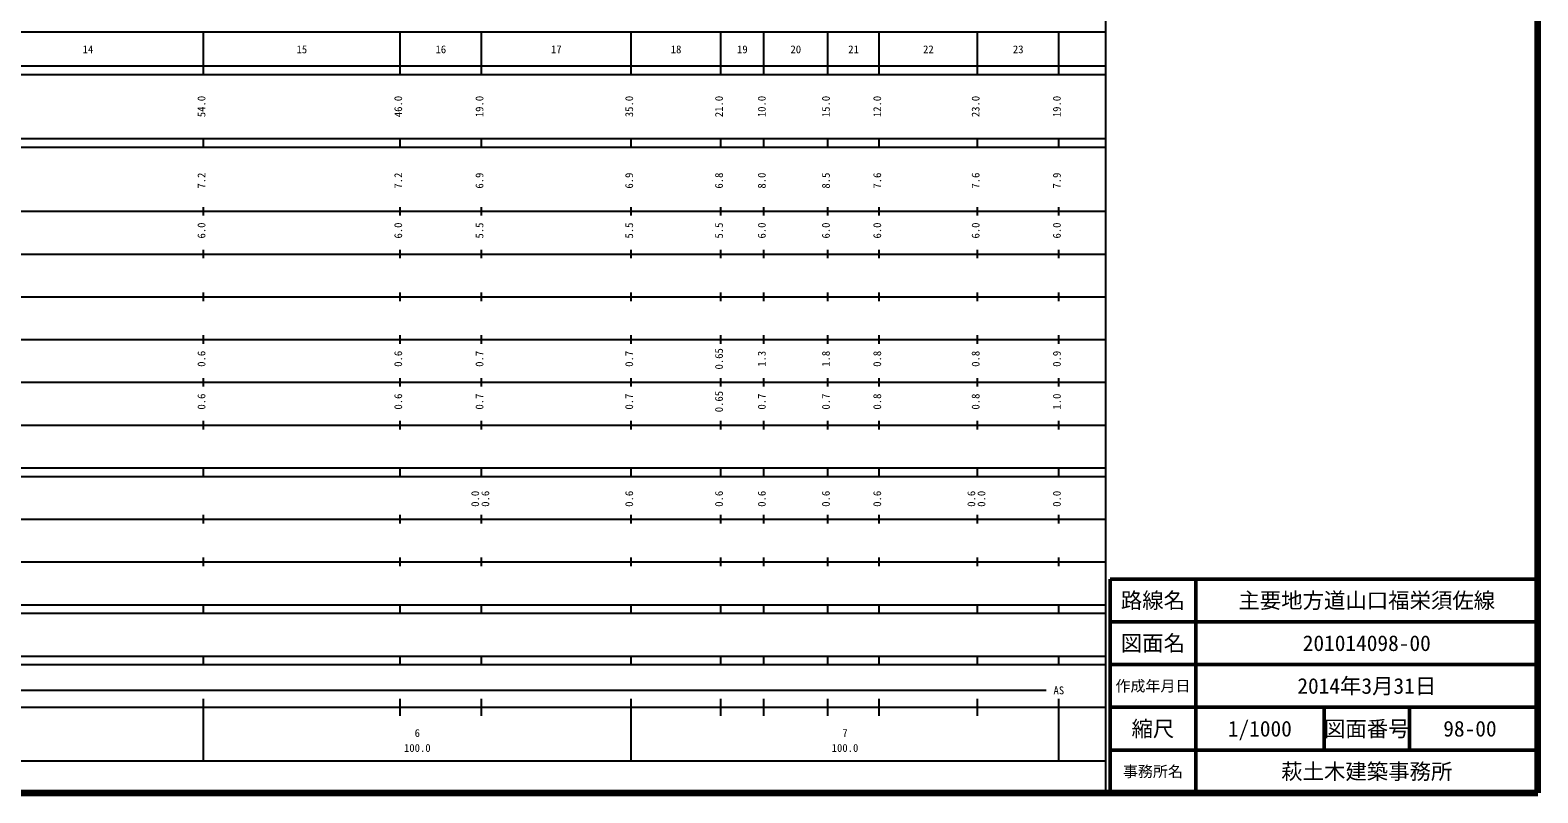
# Model space of a CAD drawing. Units: millimetres on the paper, enlarged 1000 times. Extents: x 40000 to 680000, y 20000 to 380000.
# Drawn here: x 327479 to 680000, y 20000 to 198357 of the extents above; entities that cross this region are included whole.
import ezdxf
from ezdxf.enums import TextEntityAlignment as Align

# ---------------------------------------------------------------- set-up
doc = ezdxf.new("R2010")
doc.units = ezdxf.units.MM
doc.header["$LTSCALE"] = 1000
for name, color, linetype, lineweight in [('M-TTL', 2, 'Continuous', 140), ('M-TTL-BAND', 7, 'Continuous', 25), ('M-TTL-FRAM', 2, 'Continuous', 50), ('M-TTL-LINE', 7, 'Continuous', 50), ('M-TTL-TXT', 7, 'Continuous', 13)]:
    doc.layers.add(name, color=color, linetype=linetype, lineweight=lineweight)
doc.styles.add('ＭＳ ゴシック', font='')
doc.styles.get('ＭＳ ゴシック').set_extended_font_data('MS Gothic')

msp = doc.modelspace()

# ---------------------------------------------------------------- linework, layer by layer
at = {"layer": 'M-TTL'}
for p, q in [((680000, 20000), (680000, 380000)), ((40000, 20000), (680000, 20000))]:
    msp.add_line(p, q, dxfattribs=at)
at = {"layer": 'M-TTL-BAND'}
for p, q in [((579000, 20000), (579000, 370000)), ((68000, 198000), (579000, 198000)), ((368000, 188000), (368000, 198000)), ((414000, 188000), (414000, 198000)), ((433000, 188000), (433000, 198000)), ((468000, 188000), (468000, 198000)), ((489000, 188000), (489000, 198000)), ((499000, 188000), (499000, 198000)), ((514000, 188000), (514000, 198000)), ((526000, 188000), (526000, 198000)), ((549000, 188000), (549000, 198000)), ((568000, 188000), (568000, 198000)), ((40000, 190000), (579000, 190000)), ((40000, 188000), (579000, 188000)), ((40000, 173000), (579000, 173000)), ((368000, 171000), (368000, 173000)), ((414000, 171000), (414000, 173000)), ((433000, 171000), (433000, 173000)), ((468000, 171000), (468000, 173000)), ((489000, 171000), (489000, 173000)), ((499000, 171000), (499000, 173000)), ((514000, 171000), (514000, 173000)), ((526000, 171000), (526000, 173000)), ((549000, 171000), (549000, 173000)), ((568000, 171000), (568000, 173000)), ((40000, 171000), (579000, 171000)), ((40000, 156000), (579000, 156000)), ((368000, 155000), (368000, 157000)), ((414000, 155000), (414000, 157000)), ((433000, 155000), (433000, 157000)), ((468000, 155000), (468000, 157000)), ((489000, 155000), (489000, 157000)), ((499000, 155000), (499000, 157000)), ((514000, 155000), (514000, 157000)), ((526000, 155000), (526000, 157000)), ((549000, 155000), (549000, 157000)), ((568000, 155000), (568000, 157000)), ((46000, 146000), (579000, 146000)), ((368000, 145000), (368000, 147000)), ((414000, 145000), (414000, 147000)), ((433000, 145000), (433000, 147000)), ((468000, 145000), (468000, 147000)), ((489000, 145000), (489000, 147000)), ((499000, 145000), (499000, 147000)), ((514000, 145000), (514000, 147000)), ((526000, 145000), (526000, 147000)), ((549000, 145000), (549000, 147000)), ((568000, 145000), (568000, 147000)), ((52000, 136000), (579000, 136000)), ((368000, 135000), (368000, 137000)), ((414000, 135000), (414000, 137000)), ((433000, 135000), (433000, 137000)), ((468000, 135000), (468000, 137000)), ((489000, 135000), (489000, 137000)), ((499000, 135000), (499000, 137000)), ((514000, 135000), (514000, 137000)), ((526000, 135000), (526000, 137000)), ((549000, 135000), (549000, 137000)), ((568000, 135000), (568000, 137000)), ((368000, 125000), (368000, 127000)), ((414000, 125000), (414000, 127000)), ((433000, 125000), (433000, 127000)), ((468000, 125000), (468000, 127000)), ((489000, 125000), (489000, 127000)), ((499000, 125000), (499000, 127000)), ((514000, 125000), (514000, 127000)), ((526000, 125000), (526000, 127000)), ((549000, 125000), (549000, 127000)), ((568000, 125000), (568000, 127000)), ((46000, 126000), (579000, 126000)), ((368000, 115000), (368000, 117000)), ((414000, 115000), (414000, 117000)), ((433000, 115000), (433000, 117000)), ((468000, 115000), (468000, 117000)), ((489000, 115000), (489000, 117000)), ((499000, 115000), (499000, 117000)), ((514000, 115000), (514000, 117000)), ((526000, 115000), (526000, 117000)), ((549000, 115000), (549000, 117000)), ((568000, 115000), (568000, 117000)), ((52000, 116000), (579000, 116000)), ((46000, 106000), (579000, 106000)), ((368000, 105000), (368000, 107000)), ((414000, 105000), (414000, 107000)), ((433000, 105000), (433000, 107000)), ((468000, 105000), (468000, 107000)), ((489000, 105000), (489000, 107000)), ((499000, 105000), (499000, 107000)), ((514000, 105000), (514000, 107000)), ((526000, 105000), (526000, 107000)), ((549000, 105000), (549000, 107000)), ((568000, 105000), (568000, 107000)), ((40000, 96000), (579000, 96000)), ((368000, 94000), (368000, 96000)), ((414000, 94000), (414000, 96000)), ((433000, 94000), (433000, 96000)), ((468000, 94000), (468000, 96000)), ((489000, 94000), (489000, 96000)), ((499000, 94000), (499000, 96000)), ((514000, 94000), (514000, 96000)), ((526000, 94000), (526000, 96000)), ((549000, 94000), (549000, 96000)), ((568000, 94000), (568000, 96000)), ((40000, 94000), (579000, 94000)), ((368000, 83000), (368000, 85000)), ((414000, 83000), (414000, 85000)), ((433000, 83000), (433000, 85000)), ((468000, 83000), (468000, 85000)), ((489000, 83000), (489000, 85000)), ((499000, 83000), (499000, 85000)), ((514000, 83000), (514000, 85000)), ((526000, 83000), (526000, 85000)), ((549000, 83000), (549000, 85000)), ((568000, 83000), (568000, 85000)), ((49000, 84000), (579000, 84000)), ((368000, 73000), (368000, 75000)), ((414000, 73000), (414000, 75000)), ((433000, 73000), (433000, 75000)), ((468000, 73000), (468000, 75000)), ((489000, 73000), (489000, 75000)), ((499000, 73000), (499000, 75000)), ((514000, 73000), (514000, 75000)), ((526000, 73000), (526000, 75000)), ((549000, 73000), (549000, 75000)), ((568000, 73000), (568000, 75000)), ((40000, 74000), (579000, 74000)), ((40000, 64000), (579000, 64000)), ((368000, 62000), (368000, 64000)), ((414000, 62000), (414000, 64000)), ((433000, 62000), (433000, 64000)), ((468000, 62000), (468000, 64000)), ((489000, 62000), (489000, 64000)), ((499000, 62000), (499000, 64000)), ((514000, 62000), (514000, 64000)), ((526000, 62000), (526000, 64000)), ((549000, 62000), (549000, 64000)), ((568000, 62000), (568000, 64000)), ((40000, 62000), (579000, 62000)), ((40000, 52000), (579000, 52000)), ((40000, 50000), (579000, 50000)), ((368000, 50000), (368000, 52000)), ((414000, 50000), (414000, 52000)), ((433000, 50000), (433000, 52000)), ((468000, 50000), (468000, 52000)), ((489000, 50000), (489000, 52000)), ((499000, 50000), (499000, 52000)), ((514000, 50000), (514000, 52000)), ((526000, 50000), (526000, 52000)), ((549000, 50000), (549000, 52000)), ((568000, 50000), (568000, 52000)), ((71000, 44000), (565000, 44000)), ((40000, 40000), (579000, 40000)), ((368000, 27500), (368000, 42000)), ((414000, 38000), (414000, 42000)), ((433000, 38000), (433000, 42000)), ((468000, 27500), (468000, 42000)), ((489000, 38000), (489000, 42000)), ((499000, 38000), (499000, 42000)), ((514000, 38000), (514000, 42000)), ((526000, 38000), (526000, 42000)), ((549000, 38000), (549000, 42000)), ((568000, 27500), (568000, 42000)), ((68000, 27500), (579000, 27500))]:
    msp.add_line(p, q, dxfattribs=at)
at = {"layer": 'M-TTL-FRAM'}
for p, q in [((680000, 70000), (580000, 70000)), ((580000, 70000), (580000, 20000))]:
    msp.add_line(p, q, dxfattribs=at)
at = {"layer": 'M-TTL-LINE'}
for p, q in [((600000, 70000), (600000, 20000)), ((680000, 60000), (580000, 60000)), ((680000, 50000), (580000, 50000)), ((680000, 40000), (580000, 40000)), ((630000, 40000), (630000, 30000)), ((650000, 40000), (650000, 30000)), ((680000, 30000), (580000, 30000))]:
    msp.add_line(p, q, dxfattribs=at)

# ---------------------------------------------------------------- texts
at = {"layer": 'M-TTL-BAND', "style": 'ＭＳ ゴシック'}
for s, p in [('14', (341000, 192405)), ('15', (391000, 192405)), ('16', (423500, 192405)), ('17', (450500, 192405)), ('18', (478500, 192405)), ('19', (494000, 192405)), ('20', (506500, 192405)), ('21', (520000, 192405)), ('22', (537500, 192405)), ('23', (558500, 192405)), ('AS', (568000, 42500)), ('6', (418000, 32523)), ('7', (518000, 32523)), ('100.0', (418000, 29033)), ('100.0', (518000, 29033))]:
    msp.add_text(s, height=1833, dxfattribs=at).set_placement(p, align=Align.BOTTOM_CENTER)
for s, p in [('54.0', (369000, 180500)), ('46.0', (415000, 180500)), ('19.0', (434000, 180500)), ('35.0', (469000, 180500)), ('21.0', (490000, 180500)), ('10.0', (500000, 180500)), ('15.0', (515000, 180500)), ('12.0', (527000, 180500)), ('23.0', (550000, 180500)), ('19.0', (569000, 180500)), ('7.2', (369000, 163174)), ('7.2', (415000, 163174)), ('6.9', (434000, 163174)), ('6.9', (469000, 163174)), ('6.8', (490000, 163174)), ('8.0', (500000, 163174)), ('8.5', (515000, 163174)), ('7.6', (527000, 163174)), ('7.6', (550000, 163174)), ('7.9', (569000, 163174)), ('6.0', (369000, 151500)), ('6.0', (415000, 151500)), ('5.5', (434000, 151500)), ('5.5', (469000, 151500)), ('5.5', (490000, 151500)), ('6.0', (500000, 151500)), ('6.0', (515000, 151500)), ('6.0', (527000, 151500)), ('6.0', (550000, 151500)), ('6.0', (569000, 151500)), ('0.65', (490000, 121500)), ('0.6', (369000, 121500)), ('0.6', (415000, 121500)), ('0.7', (434000, 121500)), ('0.7', (469000, 121500)), ('1.3', (500000, 121500)), ('1.8', (515000, 121500)), ('0.8', (527000, 121500)), ('0.8', (550000, 121500)), ('0.9', (569000, 121500)), ('0.6', (369000, 111500)), ('0.6', (415000, 111500)), ('0.7', (434000, 111500)), ('0.7', (469000, 111500)), ('0.65', (490000, 111500)), ('0.7', (500000, 111500)), ('0.7', (515000, 111500)), ('0.8', (527000, 111500)), ('0.8', (550000, 111500)), ('1.0', (569000, 111500)), ('0.0', (433000, 88764)), ('0.6', (435370, 88764)), ('0.6', (469000, 88764)), ('0.6', (490000, 88764)), ('0.6', (500000, 88764)), ('0.6', (515000, 88764)), ('0.6', (527000, 88764)), ('0.6', (549000, 88764)), ('0.0', (551370, 88764)), ('0.0', (569000, 88764))]:
    msp.add_text(s, height=1833, rotation=90, dxfattribs=at).set_placement(p, align=Align.BOTTOM_CENTER)
at = {"layer": 'M-TTL-TXT', "style": 'ＭＳ ゴシック'}
for s, height, p in [('路線名', 3666, (590000, 65000)), ('路線名', 3666, (590000, 65000)), ('主要地方道山口福栄須佐線', 3666, (640000, 65000)), ('図面名', 3666, (590000, 55000)), ('図面名', 3666, (590000, 55000)), ('201014098-00', 3666, (640000, 55000)), ('作成年月日', 2566, (590000, 45000)), ('作成年月日', 2566, (590000, 45000)), ('2014年3月31日', 3666, (640000, 45000)), ('縮尺', 3666, (590000, 35000)), ('縮尺', 3666, (590000, 35000)), ('1/1000', 3666, (615000, 35000)), ('図面番号', 3666, (640000, 35000)), ('図面番号', 3666, (640000, 35000)), ('98-00', 3666, (664125, 35000)), ('事務所名', 2566, (590000, 25000)), ('事務所名', 2566, (590000, 25000)), ('萩土木建築事務所', 3666, (640000, 25000))]:
    msp.add_text(s, height=height, dxfattribs=at).set_placement(p, align=Align.MIDDLE_CENTER)

doc.saveas('drawing.dxf')
